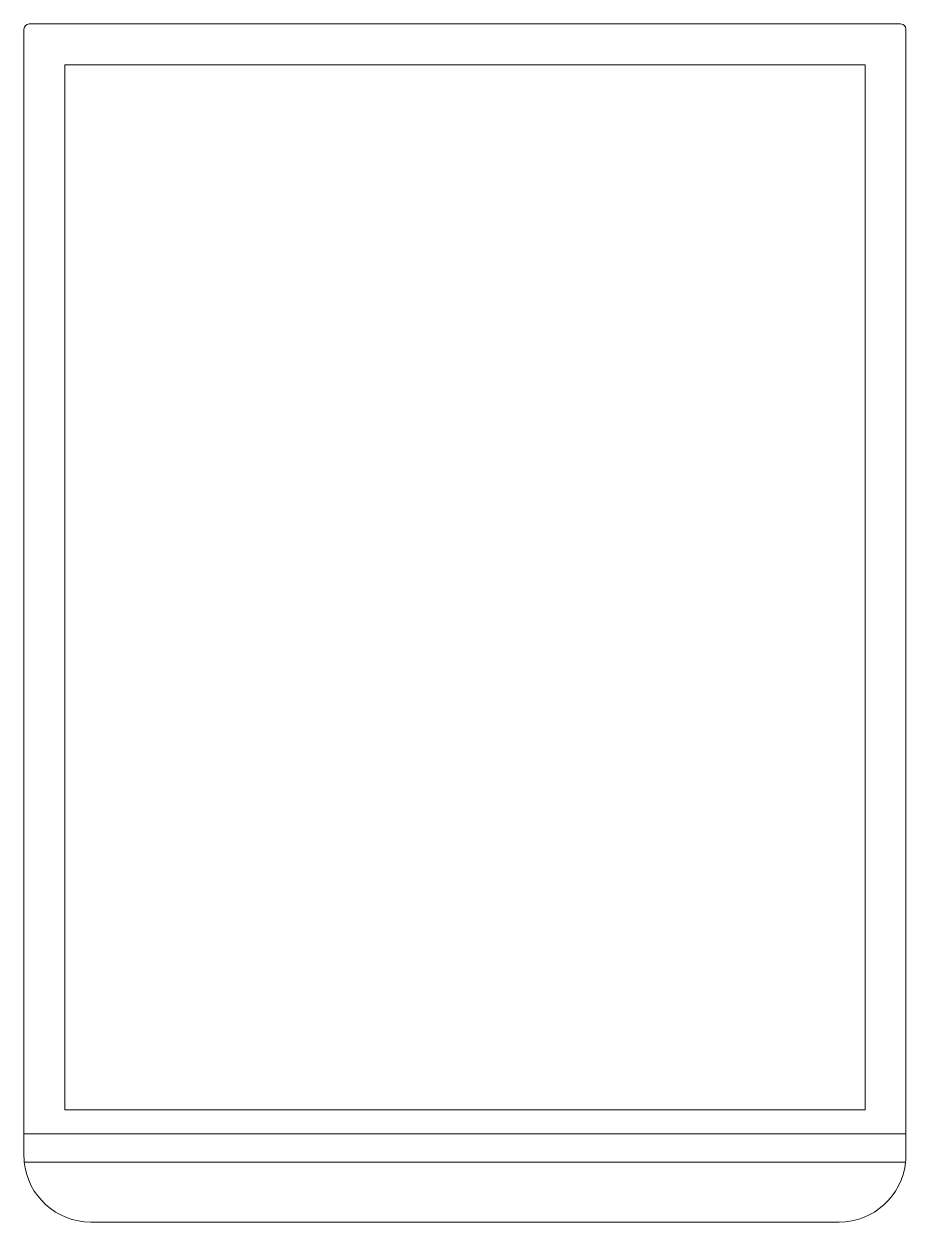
# Model space of a CAD drawing. Header units: millimetres. Extents: x 2897 to 3887, y 1749 to 3094.
import ezdxf

# ---------------------------------------------------------------- set-up
doc = ezdxf.new("R2010")
doc.units = ezdxf.units.MM

msp = doc.modelspace()

# ---------------------------------------------------------------- linework, layer by layer
at = {"color": 7, "linetype": 'Continuous', "lineweight": 15}
for p, q in [((3880.5, 3093.9), (2902.5, 3093.9)), ((2896.5, 3087.9), (2896.5, 1848)), ((3886.5, 3087.9), (3886.5, 1848)), ((2942.5, 1874.9), (2942.5, 3047.9)), ((2942.5, 3047.9), (3840.5, 3047.9)), ((3840.5, 3047.9), (3840.5, 1874.9)), ((3840.5, 1874.9), (2942.5, 1874.9)), ((3886.5, 1848), (2896.5, 1848)), ((2896.5, 1848), (2896.5, 1823.9)), ((3886.5, 1848), (3886.5, 1823.9)), ((2896.9, 1816.3), (3886.2, 1816.3)), ((3811.5, 1748.9), (2971.5, 1748.9))]:
    msp.add_line(p, q, dxfattribs=at)
for centre, radius, start, end in [((2902.5, 3087.9), 6, 90, 180), ((3880.5, 3087.9), 6, 0, 90), ((2971.5, 1823.9), 75, 180, 185.8296), ((2971.5, 1823.9), 75, 185.8296, 270), ((3811.5, 1823.9), 75, 270, 354.1704), ((3811.5, 1823.9), 75, 354.1704, 0)]:
    msp.add_arc(centre, radius, start, end, dxfattribs=at)

doc.saveas('drawing.dxf')
